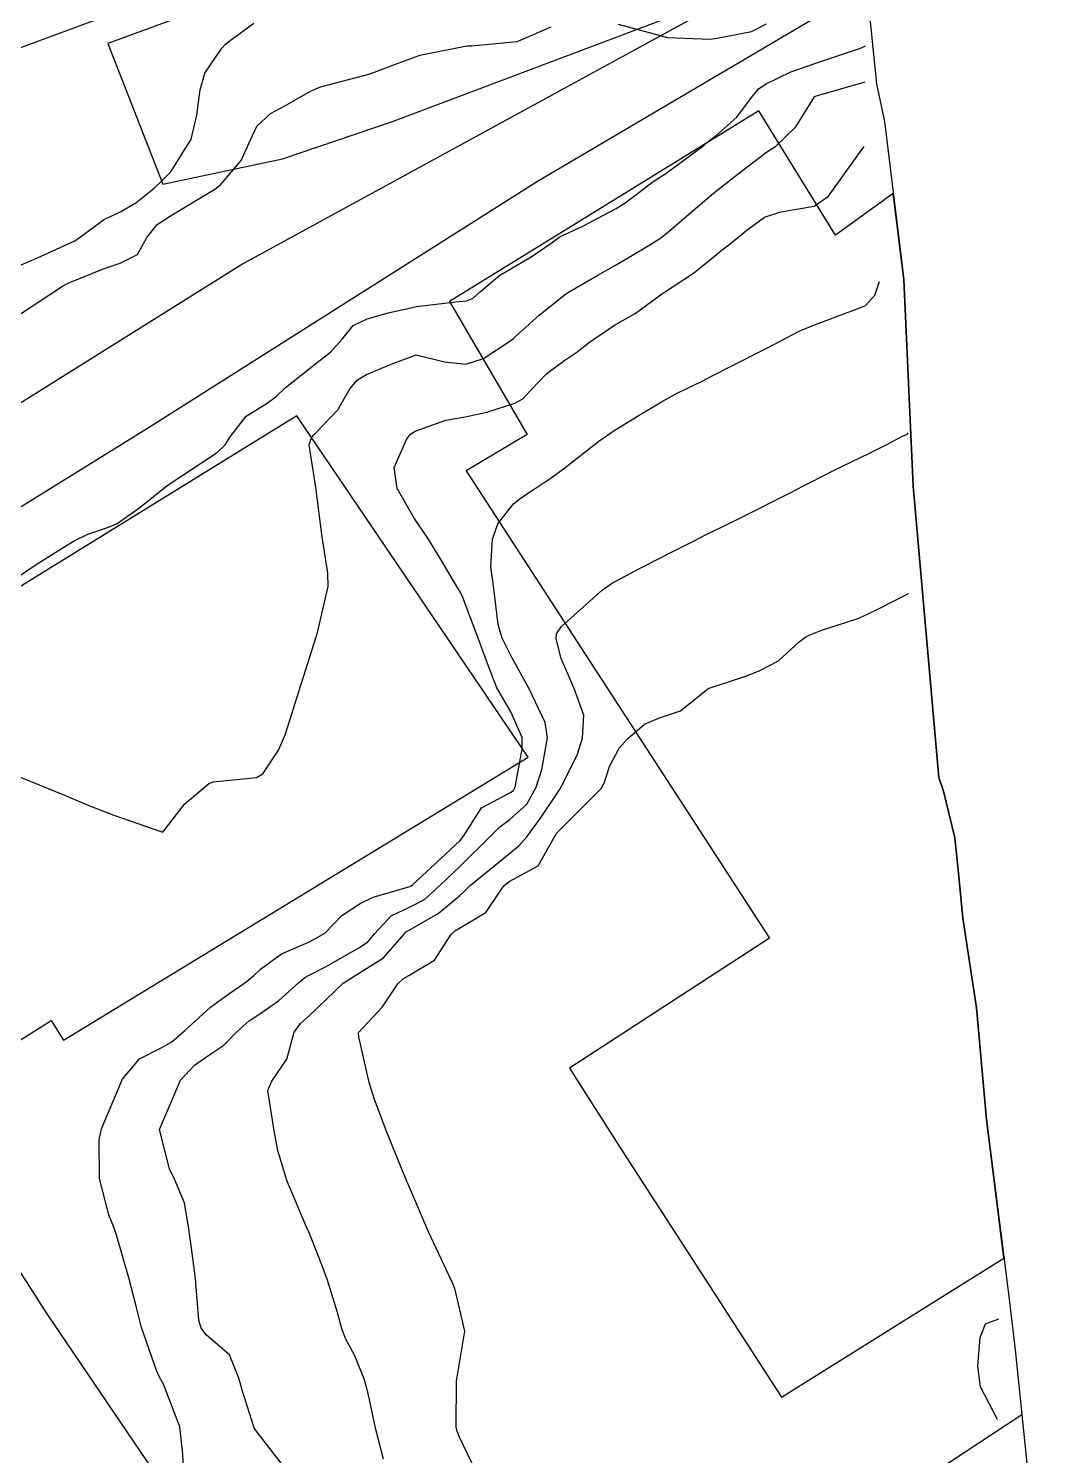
# Model space of a CAD drawing. Header units: metres. Extents: x 292545 to 299085, y 7450245 to 7463078.
# Drawn here: x 297230.2 to 297270.9, y 7453407.6 to 7453465.3 of the extents above; entities that cross this region are included whole.
import ezdxf

# ---------------------------------------------------------------- set-up
doc = ezdxf.new("R2010")
doc.units = ezdxf.units.M
for name, color, linetype in [('Area', 45, 'Continuous'), ('Curvas de Nivel 1m', 11, 'Continuous'), ('Curvas de Nivel 5m', 15, 'Continuous'), ('Edificações', 30, 'Continuous'), ('Vias Primárias', 230, 'Continuous')]:
    doc.layers.add(name, color=color, linetype=linetype)

msp = doc.modelspace()

# ---------------------------------------------------------------- linework, layer by layer
at = {"layer": 'Area'}
msp.add_polyline3d([(297263.905, 7453468.188, 707.986), (297264.43, 7453463.02, 710.397), (297264.747, 7453461.498, 710.317), (297265.53, 7453455.114, 719.386), (297265.915, 7453446.778, 720.256), (297266.947, 7453435.009, 719.408), (297267.13, 7453434.456, 719.368), (297267.596, 7453432.578, 719.207), (297267.723, 7453431.278, 719.156), (297267.923, 7453429.338, 719.037), (297268.466, 7453425.708, 718.717), (297268.871, 7453421.21, 719.596), (297269.77, 7453414.053, 714.737), (297270.033, 7453411.91, 718.577), (297270.476, 7453407.583, 721.096), (297270.933, 7453402.545, 714.865), (297270.666, 7453398.531, 714.583), (297268.548, 7453382.165, 717.363), (297268.265, 7453378.912, 713.973), (297268.005, 7453376.289, 715.552), (297267.248, 7453371.24, 716.462), (297266.063, 7453361.022, 712.992), (297265.566, 7453357.118, 712.999)], dxfattribs=at)
at = {"layer": 'Curvas de Nivel 1m', "flags": 128}
for points, elevation in [([(297229.851, 7453453.727), (297231.542, 7453454.845), (297231.745, 7453454.962), (297231.865, 7453455.011), (297233.166, 7453455.534), (297233.877, 7453455.777), (297234.572, 7453456.123), (297234.951, 7453456.809), (297235.369, 7453457.335), (297235.902, 7453457.685), (297237.703, 7453458.773), (297237.914, 7453458.924), (297238.766, 7453459.92), (297239.135, 7453460.758), (297239.393, 7453461.304), (297239.949, 7453461.818), (297240.546, 7453462.149), (297241.562, 7453462.726), (297241.965, 7453462.904), (297243.404, 7453463.27), (297243.97, 7453463.424), (297244.885, 7453463.779), (297245.978, 7453464.172), (297247.882, 7453464.552), (297247.982, 7453464.556), (297248.078, 7453464.553), (297248.909, 7453464.641), (297249.882, 7453464.733), (297249.985, 7453464.76), (297251.283, 7453465.321)], 708), ([(297229.876, 7453455.713), (297230.679, 7453456.06), (297231.889, 7453456.612), (297232.045, 7453456.684), (297232.273, 7453456.836), (297233.2, 7453457.527), (297233.903, 7453457.87), (297234.505, 7453458.216), (297235.244, 7453458.807), (297235.586, 7453459.136), (297235.92, 7453459.47), (297236.74, 7453460.788), (297236.975, 7453461.752), (297237.102, 7453462.779), (297237.3, 7453463.446), (297237.98, 7453464.465), (297238.131, 7453464.619), (297238.317, 7453464.767), (297239.279, 7453465.471)], 707), ([(297253.996, 7453465.426), (297255.543, 7453465.011), (297255.988, 7453464.895), (297257.702, 7453464.819), (297257.988, 7453464.859), (297259.373, 7453465.136), (297259.992, 7453465.436)], 708), ([(297229.725, 7453443.1), (297230.485, 7453443.614), (297231.739, 7453444.41), (297232.009, 7453444.568), (297232.565, 7453444.832), (297233.441, 7453445.129), (297233.75, 7453445.272), (297234.663, 7453445.908), (297235.773, 7453446.8), (297237.787, 7453448.136), (297238.113, 7453448.443), (297238.316, 7453448.765), (297238.961, 7453449.603), (297239.814, 7453450.129), (297240.169, 7453450.393), (297240.539, 7453450.739), (297241.833, 7453451.762), (297242.367, 7453452.186), (297242.842, 7453452.71), (297243.289, 7453453.265), (297243.851, 7453453.528), (297244.757, 7453453.788), (297245.856, 7453454.029), (297247.426, 7453454.224), (297247.859, 7453454.254), (297248.138, 7453454.369), (297248.443, 7453454.644), (297249.212, 7453455.298), (297249.879, 7453455.688), (297250.475, 7453456.033), (297251.321, 7453456.616), (297251.656, 7453456.852), (297251.897, 7453456.969), (297252.565, 7453457.266), (297253.907, 7453457.991), (297254.274, 7453458.212), (297254.754, 7453458.572), (297255.408, 7453459.075), (297255.921, 7453459.4), (297257.461, 7453460.537), (297257.714, 7453460.755), (297257.939, 7453460.92), (297258.791, 7453461.68), (297259.423, 7453462.515), (297259.663, 7453462.816), (297259.968, 7453463.017), (297260.973, 7453463.5), (297261.977, 7453463.856), (297263.785, 7453464.463), (297263.983, 7453464.55)], 709), ([(297236.441, 7453406.789), (297236.407, 7453407.688), (297236.279, 7453408.79), (297235.626, 7453410.511), (297235.468, 7453410.799), (297235.346, 7453411.063), (297234.74, 7453412.806), (297234.516, 7453413.668), (297234.226, 7453414.812), (297233.734, 7453416.493), (297233.625, 7453416.818), (297233.421, 7453417.356), (297233.035, 7453418.826), (297233.021, 7453420.389), (297233.121, 7453420.825), (297233.471, 7453421.666), (297233.814, 7453422.482), (297233.96, 7453422.815), (297234.653, 7453423.651), (297235.502, 7453424.086), (297235.954, 7453424.345), (297236.467, 7453424.786), (297237.523, 7453425.735), (297238.118, 7453426.173), (297238.961, 7453426.756), (297239.271, 7453427.017), (297239.538, 7453427.267), (297240.392, 7453427.894), (297241.549, 7453428.385), (297242.138, 7453428.721), (297242.83, 7453429.445), (297243.571, 7453429.922), (297244.096, 7453430.174), (297245.582, 7453430.615), (297245.626, 7453430.636), (297245.678, 7453430.679), (297247.601, 7453432.46), (297247.745, 7453432.649), (297248.473, 7453433.782), (297249.62, 7453434.388), (297249.761, 7453434.489), (297249.829, 7453434.628), (297250.121, 7453436.15), (297250.115, 7453436.625), (297249.663, 7453437.657), (297249.09, 7453438.636), (297248.707, 7453439.621), (297248.342, 7453440.644), (297247.719, 7453442.274), (297247.6, 7453442.53), (297247.521, 7453442.653), (297246.85, 7453443.779), (297246.307, 7453444.672), (297245.755, 7453445.484), (297245.066, 7453446.687), (297244.945, 7453447.524), (297245.453, 7453448.683), (297245.602, 7453448.876), (297245.798, 7453449), (297247.031, 7453449.435), (297247.807, 7453449.576), (297248.688, 7453449.763), (297249.815, 7453450.129), (297250.139, 7453450.306), (297250.442, 7453450.624), (297251.116, 7453451.324), (297251.832, 7453451.861), (297252.284, 7453452.155), (297252.839, 7453452.595), (297253.85, 7453453.274), (297254.681, 7453453.745), (297255.794, 7453454.561), (297255.835, 7453454.589), (297255.864, 7453454.607), (297257.04, 7453455.378), (297257.886, 7453456.056), (297258.142, 7453456.274), (297258.463, 7453456.524), (297259.255, 7453457.161), (297259.904, 7453457.631), (297260.561, 7453457.849), (297261.909, 7453458.083), (297262.496, 7453458.481), (297263.852, 7453460.381), (297263.901, 7453460.46), (297263.915, 7453460.479), (297263.933, 7453460.5)], 711), ([(297240.829, 7453406.735), (297239.322, 7453408.685), (297239.29, 7453408.751), (297238.811, 7453410.232), (297238.669, 7453410.76), (297238.291, 7453411.704), (297237.36, 7453412.497), (297237.14, 7453412.782), (297237.053, 7453413.098), (297236.914, 7453414.785), (297236.746, 7453416.12), (297236.651, 7453416.781), (297236.477, 7453417.838), (297236.066, 7453418.791), (297235.869, 7453419.215), (297235.463, 7453420.8), (297236.317, 7453422.787), (297236.876, 7453423.395), (297237.499, 7453423.825), (297238.059, 7453424.21), (297238.601, 7453424.759), (297239.086, 7453425.186), (297239.52, 7453425.466), (297240.273, 7453425.995), (297241.095, 7453426.734), (297241.333, 7453426.934), (297241.536, 7453427.041), (297242.198, 7453427.379), (297243.547, 7453428.148), (297243.875, 7453428.372), (297244.155, 7453428.694), (297244.826, 7453429.425), (297245.569, 7453429.775), (297246.164, 7453430.084), (297246.808, 7453430.668), (297247.591, 7453431.417), (297248.839, 7453432.638), (297249.217, 7453433.023), (297249.61, 7453433.321), (297250.298, 7453433.941), (297250.68, 7453434.619), (297250.914, 7453435.337), (297251.141, 7453436.615), (297251.042, 7453437.234), (297250.389, 7453438.623), (297249.691, 7453439.853), (297249.301, 7453440.634), (297249.149, 7453441.195), (297248.975, 7453442.637), (297248.85, 7453443.521), (297248.909, 7453444.638), (297249.134, 7453445.254), (297249.764, 7453446.066), (297250.081, 7453446.314), (297250.559, 7453446.622), (297251.283, 7453447.11), (297251.782, 7453447.476), (297253.218, 7453448.589), (297253.797, 7453448.989), (297254.777, 7453449.597), (297255.809, 7453450.215), (297256.436, 7453450.551), (297257.357, 7453451), (297257.824, 7453451.242), (297258.672, 7453451.68), (297259.839, 7453452.26), (297260.005, 7453452.344), (297260.305, 7453452.505), (297261.312, 7453453.032), (297261.851, 7453453.259), (297263.112, 7453453.728), (297263.858, 7453454.009), (297263.988, 7453454.07), (297264.361, 7453454.483), (297264.553, 7453455.04)], 712), ([(297244.51, 7453407.483), (297244.202, 7453408.691), (297243.895, 7453410.137), (297243.746, 7453410.696), (297243.353, 7453411.664), (297242.987, 7453412.333), (297242.84, 7453412.708), (297242.638, 7453413.447), (297242.256, 7453414.717), (297242.018, 7453415.34), (297241.462, 7453416.729), (297241.445, 7453416.762), (297241.414, 7453416.834), (297240.608, 7453418.738), (297240.244, 7453419.949), (297240.095, 7453420.744), (297239.844, 7453422.381), (297240.001, 7453422.745), (297240.602, 7453423.634), (297240.905, 7453424.736), (297241.164, 7453425.086), (297241.52, 7453425.401), (297242.887, 7453426.71), (297243.537, 7453427.126), (297244.506, 7453427.728), (297245.346, 7453428.682), (297245.447, 7453428.788), (297245.555, 7453428.849), (297246.718, 7453429.516), (297247.576, 7453430.23), (297247.798, 7453430.439), (297248.018, 7453430.653), (297249.596, 7453431.943), (297249.978, 7453432.247), (297250.298, 7453432.623), (297250.855, 7453433.373), (297251.622, 7453434.517), (297251.677, 7453434.609), (297252.334, 7453435.908), (297252.552, 7453436.597), (297252.602, 7453437.535), (297252.213, 7453438.602), (297251.691, 7453439.818), (297251.484, 7453440.612), (297251.501, 7453440.816), (297251.708, 7453441.109), (297253.363, 7453442.585), (297253.726, 7453442.847), (297254.85, 7453443.451), (297255.736, 7453443.9), (297256.174, 7453444.12), (297257.009, 7453444.547), (297257.498, 7453444.791), (297257.749, 7453444.913), (297258.832, 7453445.444), (297259.764, 7453445.913), (297260.163, 7453446.11), (297260.919, 7453446.499), (297261.481, 7453446.788), (297261.777, 7453446.936), (297262.723, 7453447.416), (297263.788, 7453447.933), (297264.143, 7453448.103), (297264.818, 7453448.45), (297265.457, 7453448.783), (297265.598, 7453448.842), (297265.658, 7453448.862), (297265.687, 7453448.887), (297265.703, 7453448.93)], 713), ([(297248.419, 7453406.643), (297247.571, 7453408.404), (297247.478, 7453408.658), (297247.454, 7453408.788), (297247.464, 7453410.658), (297247.49, 7453410.803), (297247.799, 7453412.653), (297247.389, 7453414.377), (297247.27, 7453414.661), (297247.169, 7453414.888), (297246.332, 7453416.671), (297245.494, 7453418.618), (297245.47, 7453418.68), (297245.434, 7453418.773), (297244.65, 7453420.688), (297244.152, 7453422.017), (297243.939, 7453422.695), (297243.511, 7453424.547), (297243.497, 7453424.7), (297243.513, 7453424.731), (297244.466, 7453425.748), (297245.089, 7453426.684), (297245.324, 7453426.893), (297245.536, 7453427.013), (297246.576, 7453427.636), (297247.228, 7453428.663), (297247.39, 7453428.827), (297247.557, 7453428.92), (297248.653, 7453429.558), (297249.369, 7453430.633), (297249.585, 7453430.81), (297250.761, 7453431.448), (297251.419, 7453432.612), (297251.483, 7453432.732), (297251.606, 7453432.876), (297253.321, 7453434.585), (297253.431, 7453434.778), (297253.636, 7453435.453), (297254.033, 7453436.19), (297254.364, 7453436.573), (297255.06, 7453437.165), (297255.662, 7453437.421), (297256.512, 7453437.704), (297257.548, 7453438.541), (297257.617, 7453438.598), (297257.674, 7453438.619), (297259.11, 7453439.09), (297259.685, 7453439.314), (297260.468, 7453439.725), (297261.299, 7453440.494), (297261.532, 7453440.664), (297261.706, 7453440.756), (297262.178, 7453440.953), (297263.713, 7453441.441), (297264.404, 7453441.766), (297265.723, 7453442.44), (297265.723, 7453442.44)], 714)]:
    msp.add_lwpolyline(points, dxfattribs=dict(at, elevation=elevation))
at = {"layer": 'Curvas de Nivel 5m', "flags": 128}
for points, elevation in [([(297229.806, 7453435.039), (297230.238, 7453434.861), (297231.625, 7453434.293), (297232.544, 7453433.906), (297233.613, 7453433.489), (297235.603, 7453432.8), (297236.467, 7453433.94), (297237.46, 7453434.773), (297237.634, 7453434.831), (297239.375, 7453435.013), (297239.637, 7453435.163), (297240.27, 7453436.12), (297240.543, 7453436.741), (297240.815, 7453437.585), (297241.173, 7453438.735), (297241.294, 7453439.119), (297241.698, 7453440.39), (297241.779, 7453440.652), (297241.804, 7453440.728), (297241.847, 7453440.87), (297242.279, 7453442.722), (297242.263, 7453443.256), (297242.037, 7453444.726), (297241.773, 7453446.72), (297241.511, 7453448.445), (297241.598, 7453448.723), (297241.683, 7453448.834), (297241.796, 7453448.944), (297242.665, 7453449.856), (297243.153, 7453450.707), (297243.462, 7453451.068), (297243.829, 7453451.278), (297244.823, 7453451.7), (297245.837, 7453452.074), (297246.972, 7453451.801), (297247.833, 7453451.7), (297248.546, 7453451.933), (297249.621, 7453452.632), (297249.747, 7453452.728), (297249.845, 7453452.817), (297250.796, 7453453.678), (297251.862, 7453454.526), (297251.988, 7453454.608), (297253.174, 7453455.29), (297253.88, 7453455.695), (297254.438, 7453456.021), (297255.34, 7453456.566), (297255.678, 7453456.779), (297255.897, 7453456.935), (297257.759, 7453458.532), (297257.914, 7453458.654), (297258.967, 7453459.475), (297259.93, 7453460.22), (297260.104, 7453460.335), (297260.368, 7453460.506), (297261.166, 7453461.277), (297261.924, 7453462.49), (297261.943, 7453462.51), (297261.963, 7453462.516), (297262.006, 7453462.532), (297263.973, 7453463.1)], 710), ([(297269.323, 7453409.09), (297268.625, 7453410.407), (297268.519, 7453411.241), (297268.614, 7453412.407), (297268.829, 7453412.948), (297269.373, 7453413.16)], 715)]:
    msp.add_lwpolyline(points, dxfattribs=dict(at, elevation=elevation))
at = {"layer": 'Edificações'}
for points in [[(297243.786, 7453484.149), (297237.009, 7453481.466), (297225.722, 7453477.406), (297215.391, 7453473.843), (297217.467, 7453467.256), (297219.825, 7453460.782), (297242.208, 7453469.061), (297247.352, 7453470.972), (297245.056, 7453477.244), (297246.012, 7453477.626)], [(297256.518, 7453465.887), (297254.282, 7453471.259), (297249.315, 7453469.476), (297249.205, 7453469.833), (297244.621, 7453468.128), (297244.318, 7453469.173), (297242.611, 7453468.582), (297242.708, 7453468.17), (297241.177, 7453467.548), (297240.637, 7453467.29), (297240.457, 7453467.72), (297237.996, 7453466.846), (297238.159, 7453466.416), (297233.375, 7453464.646), (297235.594, 7453458.975), (297240.425, 7453459.985), (297244.869, 7453461.504)], [(297241.011, 7453449.612), (297222.87, 7453438.431), (297229.28, 7453428.169), (297226.165, 7453426.284), (297228.175, 7453423.377), (297231.079, 7453425.201), (297231.583, 7453424.411), (297250.35, 7453435.834)]]:
    msp.add_lwpolyline(points, close=True, dxfattribs=at)
at = {"layer": 'Edificações', "elevation": 714.447}
msp.add_lwpolyline([(297265.104, 7453458.591), (297262.771, 7453456.907), (297259.678, 7453461.936), (297247.174, 7453454.235), (297250.32, 7453448.861), (297247.858, 7453447.39), (297260.102, 7453428.519), (297252.028, 7453423.279), (297254.029, 7453420.125), (297260.586, 7453409.993), (297269.575, 7453415.604), (297268.871, 7453421.21), (297268.466, 7453425.708), (297267.923, 7453429.338), (297267.723, 7453431.278), (297267.596, 7453432.578), (297267.13, 7453434.456), (297266.947, 7453435.009), (297265.915, 7453446.778), (297265.53, 7453455.114)], close=True, dxfattribs=at)
at = {"layer": 'Vias Primárias', "elevation": 712.844}
msp.add_lwpolyline([(297261.067, 7453353.367), (297256.166, 7453360.755), (297248.638, 7453372.503), (297240.171, 7453385.094), (297232.128, 7453397.527), (297233.907, 7453398.538), (297231.007, 7453402.962), (297229.231, 7453401.863), (297223.749, 7453410.495), (297224.117, 7453409.916), (297220.824, 7453414.833), (297217.742, 7453419.634), (297210.671, 7453430.601), (297205.007, 7453440.953), (297210.819, 7453444.155), (297215.951, 7453441.465), (297220.405, 7453444.251), (297238.742, 7453455.713), (297257.692, 7453466.052), (297262.942, 7453468.985)], dxfattribs=at)
at = {"layer": 'Vias Primárias', "elevation": 708.576}
msp.add_lwpolyline([(297264.033, 7453466.924), (297250.732, 7453459.076), (297234.978, 7453449.101), (297215.282, 7453436.905), (297222.859, 7453425.888), (297230.904, 7453413.353), (297239.787, 7453400.277), (297241.719, 7453397.436, 0.298026), (297249.758, 7453396.223), (297261.702, 7453403.629), (297270.301, 7453409.287)], format="xyb", dxfattribs=at)

doc.saveas('drawing.dxf')
